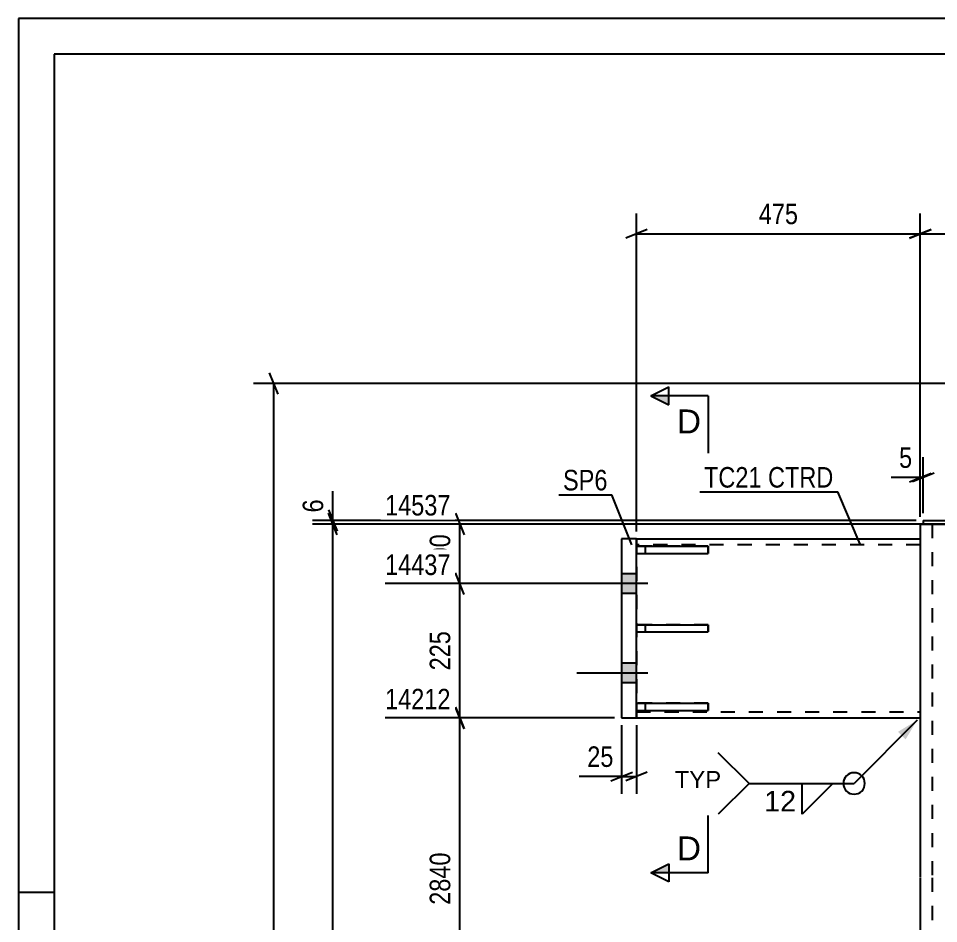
# Model space of a CAD drawing. Header units: millimetres. Extents: x -147 to 447, y -184 to 236.
# Drawn here: x -146.6 to -18.3, y 109.8 to 236.1 of the extents above; entities that cross this region are included whole.
import ezdxf

# ---------------------------------------------------------------- set-up
doc = ezdxf.new("R2010")
doc.units = ezdxf.units.MM
doc.linetypes.add('DXK_LINE_DOT2', pattern=[3.9198, 1.9599, -1.9599])
doc.styles.add('Arial', font='arial.ttf', dxfattribs={"height": 0.2})
doc.styles.add('Arial Narrow', font='ARIALN.TTF', dxfattribs={"height": 0.2})

# ---------------------------------------------------------------- blocks, each defined once
blk = doc.blocks.new('Unknown-284876408-1134')
at = {"color": 5, "linetype": 'Continuous'}
for p, q in [((447.38, 236.15), (-146.62, 236.15)), ((-146.62, 236.15), (-146.62, -183.85)), ((442.38, 231.15), (-141.62, 231.15)), ((-141.62, 231.15), (-141.62, -178.85)), ((-141.62, 114.15), (-146.62, 114.15))]:
    blk.add_line(p, q, dxfattribs=at)
blk = doc.blocks.new('Part-284876408-3405 - 3382')
at = {"color": 2, "linetype": 'Continuous'}
for p, q in [((-60.41, 162.48), (-50.41, 162.48)), ((-60.41, 162.48), (-60.41, 161.48)), ((-50.41, 162.48), (-50.41, 161.48)), ((-60.41, 161.48), (-50.41, 161.48))]:
    blk.add_line(p, q, dxfattribs=at)
at = {"color": 7, "linetype": 'DXK_LINE_DOT2'}
blk.add_line((-59.16, 161.48), (-59.16, 162.48), dxfattribs=at)
blk = doc.blocks.new('Part-284876408-3406 - 3382')
at = {"color": 2, "linetype": 'Continuous'}
for p, q in [((-60.41, 140.57), (-50.41, 140.57)), ((-60.41, 140.57), (-60.41, 139.57)), ((-50.41, 140.57), (-50.41, 139.57)), ((-60.41, 139.57), (-50.41, 139.57))]:
    blk.add_line(p, q, dxfattribs=at)
at = {"color": 7, "linetype": 'DXK_LINE_DOT2'}
blk.add_line((-59.16, 139.57), (-59.16, 140.57), dxfattribs=at)
blk = doc.blocks.new('Part-284876408-3407 - 3382')
at = {"color": 2, "linetype": 'Continuous'}
for p, q in [((-60.41, 151.52), (-50.41, 151.52)), ((-60.41, 151.52), (-60.41, 150.52)), ((-50.41, 151.52), (-50.41, 150.52)), ((-60.41, 150.52), (-50.41, 150.52))]:
    blk.add_line(p, q, dxfattribs=at)
at = {"color": 7, "linetype": 'DXK_LINE_DOT2'}
blk.add_line((-59.16, 150.52), (-59.16, 151.52), dxfattribs=at)
blk = doc.blocks.new('Part-284876408-3408 - 3382')
at = {"color": 7, "linetype": 'DXK_LINE_DOT2'}
for p, q in [((-50.41, 162.48), (-60.41, 162.48)), ((-60.41, 162.48), (-60.41, 161.48)), ((-59.16, 161.48), (-59.16, 162.48)), ((-50.41, 161.48), (-50.41, 162.48)), ((-60.41, 161.48), (-50.41, 161.48))]:
    blk.add_line(p, q, dxfattribs=at)
blk = doc.blocks.new('Part-284876408-3409 - 3382')
at = {"color": 7, "linetype": 'DXK_LINE_DOT2'}
for p, q in [((-50.41, 140.57), (-60.41, 140.57)), ((-60.41, 140.57), (-60.41, 139.57)), ((-59.16, 139.57), (-59.16, 140.57)), ((-50.41, 139.57), (-50.41, 140.57)), ((-60.41, 139.57), (-50.41, 139.57))]:
    blk.add_line(p, q, dxfattribs=at)
blk = doc.blocks.new('Part-284876408-3410 - 3382')
at = {"color": 7, "linetype": 'DXK_LINE_DOT2'}
for p, q in [((-50.41, 151.52), (-60.41, 151.52)), ((-60.41, 151.52), (-60.41, 150.52)), ((-59.16, 150.52), (-59.16, 151.52)), ((-50.41, 150.52), (-50.41, 151.52)), ((-60.41, 150.52), (-50.41, 150.52))]:
    blk.add_line(p, q, dxfattribs=at)
blk = doc.blocks.new('Part-284876408-3422 - 3382')
at = {"color": 2, "linetype": 'Continuous'}
for p, q in [((-20.83, 165.58), (-20.83, 116.3)), ((-20.83, 165.58), (-20.42, 165.58)), ((-19.02, 165.58), (-17.5, 165.58)), ((-20.83, 116.2), (-20.83, 29.27))]:
    blk.add_line(p, q, dxfattribs=at)
at = {"color": 7, "linetype": 'DXK_LINE_DOT2'}
for p, q in [((-20.83, 165.58), (-19.02, 165.58)), ((-20.42, 165.58), (-19.86, 165.58)), ((-19.17, 165.58), (-19.17, 116.3)), ((-19.17, 116.2), (-19.17, 29.27))]:
    blk.add_line(p, q, dxfattribs=at)
blk = doc.blocks.new('Bolt-284876408-3426 - 3382')
at = {"linetype": 'Continuous'}
for points in [[(-62.49, 158.65), (-62.49, 155.9), (-60.41, 155.9), (-60.41, 158.65)], [(-62.49, 158.65), (-62.49, 155.9), (-60.41, 155.9), (-60.41, 158.65)], [(-62.49, 146.15), (-62.49, 143.4), (-60.41, 143.4), (-60.41, 146.15)], [(-62.49, 146.15), (-62.49, 143.4), (-60.41, 143.4), (-60.41, 146.15)]]:
    blk.add_hatch(color=1, dxfattribs=at).paths.add_polyline_path(points)
at = {"color": 1, "linetype": 'Continuous'}
for p, q in [((-60.41, 158.65), (-62.49, 158.65)), ((-60.41, 158.65), (-62.49, 158.65)), ((-58.83, 157.27), (-68.74, 157.27)), ((-58.83, 157.27), (-68.74, 157.27)), ((-60.41, 155.9), (-62.49, 155.9)), ((-60.41, 155.9), (-62.49, 155.9)), ((-60.41, 146.15), (-62.49, 146.15)), ((-60.41, 146.15), (-62.49, 146.15)), ((-58.83, 144.77), (-68.74, 144.77)), ((-58.83, 144.77), (-68.74, 144.77)), ((-60.41, 143.4), (-62.49, 143.4)), ((-60.41, 143.4), (-62.49, 143.4))]:
    blk.add_line(p, q, dxfattribs=at)
blk = doc.blocks.new('Part-284876408-3502 - 3382')
at = {"color": 2, "linetype": 'Continuous'}
for p, q in [((-20.42, 166.08), (-3.16, 166.08)), ((-20.42, 166.08), (-20.42, 165.58)), ((-20.42, 165.58), (-19.02, 165.58)), ((20.42, 166.08), (3.17, 166.08)), ((20.42, 165.58), (19.02, 165.58)), ((20.42, 166.08), (20.42, 165.58))]:
    blk.add_line(p, q, dxfattribs=at)
at = {"color": 7, "linetype": 'DXK_LINE_DOT2'}
for p, q in [((-19.02, 165.58), (19.02, 165.58)), ((20.42, 166.08), (-3.16, 166.08)), ((-3.16, 166.08), (3.17, 166.08))]:
    blk.add_line(p, q, dxfattribs=at)
blk = doc.blocks.new('Part-284876408-3527 - 3382')
at = {"color": 2, "linetype": 'Continuous'}
for p, q in [((-62.49, 163.52), (-62.49, 138.52)), ((-60.41, 163.52), (-62.49, 163.52)), ((-60.41, 138.52), (-60.41, 163.52)), ((-62.49, 138.52), (-60.41, 138.52))]:
    blk.add_line(p, q, dxfattribs=at)
blk = doc.blocks.new('Part-284876408-3544 - 3382')
at = {"color": 2, "linetype": 'Continuous'}
for p, q in [((-60.41, 163.52), (-20.83, 163.52)), ((-60.41, 138.52), (-20.83, 138.52))]:
    blk.add_line(p, q, dxfattribs=at)
at = {"color": 7, "linetype": 'DXK_LINE_DOT2'}
for p, q in [((-60.41, 163.52), (-60.41, 138.52)), ((-20.83, 163.52), (-20.83, 138.52)), ((-20.83, 163.52), (-20.83, 163.52)), ((-20.83, 163.52), (-20.83, 163.52)), ((-20.83, 162.69), (-60.41, 162.69)), ((-60.41, 139.36), (-20.83, 139.36)), ((-20.83, 138.52), (-20.83, 138.52)), ((-20.83, 138.52), (-20.83, 138.52))]:
    blk.add_line(p, q, dxfattribs=at)
blk = doc.blocks.new('StraightDimension-284876408-5798 - 3382')
at = {"color": 7, "linetype": 'Continuous'}
for p, q in [((-60.41, 164.52), (-60.41, 208.93)), ((-20.83, 166.58), (-20.83, 208.93)), ((-58.91, 206.68), (-61.91, 205.48)), ((-22.33, 205.48), (-19.33, 206.68)), ((-60.41, 206.08), (-20.83, 206.08))]:
    blk.add_line(p, q, dxfattribs=at)
at = {"color": 0}
blk.add_wipeout([(-37.28, 206.83), (-37.28, 211.03), (-43.96, 211.03), (-43.96, 206.83)], dxfattribs=at)
at = {"color": 3, "style": 'Arial Narrow'}
blk.add_text('475', height=2.863, dxfattribs=at).set_placement((-43.36, 207.43))
blk = doc.blocks.new('StraightDimension-284876408-6892 - 3382')
at = {"color": 7, "linetype": 'Continuous'}
for p, q in [((-62.49, 137.52), (-62.49, 127.94)), ((-60.41, 137.52), (-60.41, 127.94)), ((-63.99, 129.74), (-60.99, 130.94)), ((-58.91, 130.94), (-61.91, 129.74)), ((-62.49, 130.34), (-68.4, 130.34)), ((-62.49, 130.34), (-68.4, 130.34)), ((-62.49, 130.34), (-60.41, 130.34))]:
    blk.add_line(p, q, dxfattribs=at)
at = {"color": 0}
blk.add_wipeout([(-63.02, 131.09), (-63.02, 135.29), (-67.88, 135.29), (-67.88, 131.09)], dxfattribs=at)
at = {"color": 3, "style": 'Arial Narrow'}
blk.add_text('25', height=2.863, dxfattribs=at).set_placement((-67.28, 131.69))
blk = doc.blocks.new('StraightDimension-284876408-3596 - 3382')
at = {"color": 7, "linetype": 'Continuous'}
for p, q in [((-110.38, 183.69), (-111.58, 186.69)), ((-3.5, 185.19), (-113.83, 185.19)), ((-110.98, -2.08), (-110.98, 185.19))]:
    blk.add_line(p, q, dxfattribs=at)
blk = doc.blocks.new('StraightDimension-284876408-4037 - 3382')
at = {"color": 7, "linetype": 'Continuous'}
for p, q in [((-102.76, 166.08), (-102.76, 170.16)), ((-102.76, 166.08), (-102.76, 170.16)), ((-103.36, 167.58), (-102.16, 164.58)), ((-102.16, 164.08), (-103.36, 167.08)), ((-21.42, 166.08), (-105.61, 166.08)), ((-21.83, 165.58), (-105.61, 165.58)), ((-102.76, 165.58), (-102.76, 166.08))]:
    blk.add_line(p, q, dxfattribs=at)
at = {"color": 0}
blk.add_wipeout([(-103.51, 169.63), (-107.71, 169.63), (-107.71, 166.6), (-103.51, 166.6)], dxfattribs=at)
at = {"color": 3, "style": 'Arial Narrow'}
blk.add_text('6', height=2.86, rotation=90.0002, dxfattribs=at).set_placement((-104.11, 167.2))
blk = doc.blocks.new('StraightDimension-284876408-3742 - 3382')
at = {"color": 7, "linetype": 'Continuous'}
for p, q in [((-85.64, 167.08), (-84.44, 164.08)), ((19.83, 165.58), (-95.48, 165.58)), ((-85.04, 157.27), (-85.04, 165.58)), ((-84.44, 155.77), (-85.64, 158.77)), ((-67.66, 157.27), (-95.48, 157.27))]:
    blk.add_line(p, q, dxfattribs=at)
at = {"color": 0, "linetype": 'Continuous'}
blk.add_wipeout([(-85.74, 166.18), (-85.74, 170.38), (-96.08, 170.38), (-96.08, 166.18)], dxfattribs=at)
at = {"color": 0}
blk.add_wipeout([(-85.79, 164.77), (-89.99, 164.77), (-89.99, 158.08), (-85.79, 158.08)], dxfattribs=at)
at = {"color": 3, "linetype": 'Continuous', "style": 'Arial Narrow'}
blk.add_text('14537', height=2.863, dxfattribs=at).set_placement((-95.48, 166.78))
at = {"color": 3, "style": 'Arial Narrow'}
blk.add_text('100', height=2.863, rotation=90.0002, dxfattribs=at).set_placement((-86.39, 158.68))
blk = doc.blocks.new('StraightDimension-284876408-3751 - 3382')
at = {"color": 7, "linetype": 'Continuous'}
for p, q in [((-84.44, 155.77), (-85.64, 158.77)), ((-67.66, 157.27), (-95.48, 157.27)), ((-85.04, 138.52), (-85.04, 157.27)), ((-85.64, 140.02), (-84.44, 137.02)), ((-63.49, 138.52), (-95.48, 138.52))]:
    blk.add_line(p, q, dxfattribs=at)
at = {"color": 0}
blk.add_wipeout([(-85.79, 151.24), (-89.99, 151.24), (-89.99, 144.56), (-85.79, 144.56)], dxfattribs=at)
at = {"color": 3, "style": 'Arial Narrow'}
blk.add_text('225', height=2.863, rotation=90.0002, dxfattribs=at).set_placement((-86.39, 145.16))
at = {"color": 0, "linetype": 'Continuous'}
blk.add_wipeout([(-85.74, 157.87), (-85.74, 162.07), (-96.08, 162.07), (-96.08, 157.87)], dxfattribs=at)
at = {"color": 3, "linetype": 'Continuous', "style": 'Arial Narrow'}
blk.add_text('14437', height=2.863, dxfattribs=at).set_placement((-95.48, 158.47))
blk = doc.blocks.new('StraightDimension-284876408-3775 - 3382')
at = {"color": 7, "linetype": 'Continuous'}
for p, q in [((-84.44, 137.02), (-85.64, 140.02)), ((-63.49, 138.52), (-95.48, 138.52)), ((-85.04, 93.7), (-85.04, 138.52)), ((-85.64, 95.2), (-84.44, 92.2)), ((-67.66, 93.7), (-95.48, 93.7))]:
    blk.add_line(p, q, dxfattribs=at)
at = {"color": 0}
blk.add_wipeout([(-85.79, 120.37), (-89.99, 120.37), (-89.99, 111.85), (-85.79, 111.85)], dxfattribs=at)
at = {"color": 3, "style": 'Arial Narrow'}
blk.add_text('2840', height=2.863, rotation=90.0002, dxfattribs=at).set_placement((-86.39, 112.45))
at = {"color": 0, "linetype": 'Continuous'}
blk.add_wipeout([(-85.74, 139.12), (-85.74, 143.32), (-96.08, 143.32), (-96.08, 139.12)], dxfattribs=at)
at = {"color": 3, "linetype": 'Continuous', "style": 'Arial Narrow'}
blk.add_text('14212', height=2.863, dxfattribs=at).set_placement((-95.48, 139.72))
blk = doc.blocks.new('StraightDimension-284876408-3847 - 3382')
at = {"color": 7, "linetype": 'Continuous'}
for p, q in [((-20.83, 166.58), (-20.83, 174.92)), ((-20.42, 167.08), (-20.42, 174.92)), ((-20.83, 172.07), (-24.91, 172.07)), ((-20.83, 172.07), (-24.91, 172.07)), ((-22.33, 171.47), (-19.33, 172.67)), ((-18.92, 172.67), (-21.92, 171.47)), ((-20.83, 172.07), (-20.42, 172.07))]:
    blk.add_line(p, q, dxfattribs=at)
at = {"color": 0}
blk.add_wipeout([(-21.36, 172.82), (-21.36, 177.02), (-24.39, 177.02), (-24.39, 172.82)], dxfattribs=at)
at = {"color": 3, "style": 'Arial Narrow'}
blk.add_text('5', height=2.86, dxfattribs=at).set_placement((-23.79, 173.42))
blk = doc.blocks.new('StraightDimension-284876408-4028 - 3382')
at = {"color": 7, "linetype": 'Continuous'}
for p, q in [((-102.16, 164.08), (-103.36, 167.08)), ((-21.83, 165.58), (-105.61, 165.58)), ((-102.76, 0), (-102.76, 165.58))]:
    blk.add_line(p, q, dxfattribs=at)
blk = doc.blocks.new('StraightDimension-284876408-5797 - 3382')
at = {"color": 7, "linetype": 'Continuous'}
for p, q in [((-20.83, 166.58), (-20.83, 208.93)), ((20.83, 166.58), (20.83, 208.93)), ((-19.33, 206.68), (-22.33, 205.48)), ((19.33, 205.48), (22.33, 206.68)), ((-20.83, 206.08), (20.83, 206.08))]:
    blk.add_line(p, q, dxfattribs=at)
at = {"color": 0}
blk.add_wipeout([(3.34, 206.83), (3.34, 211.03), (-3.34, 211.03), (-3.34, 206.83)], dxfattribs=at)
at = {"color": 3, "style": 'Arial Narrow'}
blk.add_text('500', height=2.863, dxfattribs=at).set_placement((-2.74, 207.43))
blk = doc.blocks.new('Mark-284876408-3523 - 3382')
at = {"color": 0}
blk.add_wipeout([(-64.45, 170.28), (-64.45, 173.28), (-70.66, 173.28), (-70.66, 170.28)], dxfattribs=at)
blk.add_wipeout([(-64.45, 170.28), (-64.45, 173.28), (-70.66, 173.28), (-70.66, 170.28)], dxfattribs=at)
at = {"color": 30, "linetype": 'Continuous'}
for p in [(-71.26, 169.68), (-61.05, 162.7)]:
    blk.add_line(p, (-63.85, 169.68), dxfattribs=at)
at = {"color": 3, "style": 'Arial Narrow'}
blk.add_text('SP6', height=2.863, dxfattribs=at).set_placement((-70.66, 170.28))
blk = doc.blocks.new('WeldMark-284876408-4074 - 3382')
at = {"linetype": 'Continuous'}
blk.add_hatch(color=30, dxfattribs=at).paths.add_polyline_path([(-23.94, 136.59), (-21.29, 138.19), (-22.88, 135.53)])
at = {"color": 30, "linetype": 'Continuous'}
for p in [(-21.29, 138.19), (-44.71, 129.38)]:
    blk.add_line(p, (-30.06, 129.38), dxfattribs=at)
at = {"color": 3, "linetype": 'Continuous'}
for p, q in [((-44.71, 129.38), (-49, 133.67)), ((-44.71, 129.38), (-49, 125.1)), ((-37.31, 129.38), (-33.02, 129.38)), ((-33.02, 129.38), (-37.31, 125.1)), ((-37.31, 125.1), (-37.31, 129.38))]:
    blk.add_line(p, q, dxfattribs=at)
for start, end in [(90, 270), (270, 90)]:
    blk.add_arc((-30.06, 129.38), 1.5, start, end, dxfattribs=at)
at = {"color": 0}
blk.add_wipeout([(-37.96, 125.28), (-37.96, 128.68), (-42.81, 128.68), (-42.81, 125.28)], dxfattribs=at)
at = {"color": 3, "style": 'Arial'}
blk.add_text('12', height=2.865, dxfattribs=at).set_placement((-42.61, 125.48))
at = {"color": 0, "linetype": 'Continuous'}
blk.add_wipeout([(-48.61, 128.73), (-48.61, 131.23), (-55.09, 131.23), (-55.09, 128.73)], dxfattribs=at)
blk.add_wipeout([(-48.61, 128.73), (-48.61, 131.23), (-55.09, 131.23), (-55.09, 128.73)], dxfattribs=at)
at = {"color": 3, "linetype": 'Continuous', "style": 'Arial'}
blk.add_text('TYP', height=2.388, dxfattribs=at).set_placement((-55.09, 128.73))
blk = doc.blocks.new('Mark-284876408-7165 - 3382')
at = {"color": 0}
for points in [[(-42.97, 170.67), (-42.97, 173.67), (-51, 173.67), (-51, 170.67)], [(-32.94, 170.67), (-32.94, 173.67), (-42.07, 173.67), (-42.07, 170.67)]]:
    blk.add_wipeout(points, dxfattribs=at)
for points in [[(-42.97, 170.67), (-42.97, 173.67), (-51, 173.67), (-51, 170.67)], [(-32.94, 170.67), (-32.94, 173.67), (-42.07, 173.67), (-42.07, 170.67)]]:
    blk.add_wipeout(points, dxfattribs=at)
at = {"color": 30, "linetype": 'Continuous'}
for p in [(-51.6, 170.07), (-29.2, 162.76)]:
    blk.add_line(p, (-32.34, 170.07), dxfattribs=at)
at = {"color": 3, "style": 'Arial Narrow'}
for s, p in [('TC21', (-51, 170.67)), ('CTRD', (-42.07, 170.67))]:
    blk.add_text(s, height=2.863, dxfattribs=at).set_placement(p)
blk = doc.blocks.new('SectionMark-284876408-7671 - 3382')
at = {"linetype": 'Continuous'}
for points in [[(-55.91, 183.48), (-55.91, 182.23), (-58.41, 183.48)], [(-55.91, 118.15), (-55.91, 116.9), (-58.41, 116.9)]]:
    blk.add_hatch(color=6, dxfattribs=at).paths.add_polyline_path(points)
at = {"color": 6, "linetype": 'Continuous'}
for p, q in [((-58.41, 183.48), (-55.91, 184.73)), ((-55.91, 182.23), (-55.91, 184.73)), ((-50.41, 183.48), (-58.41, 183.48)), ((-58.41, 183.48), (-55.91, 182.23)), ((-50.41, 183.48), (-50.41, 175.48)), ((-50.41, 116.9), (-50.41, 124.9)), ((-58.41, 116.9), (-55.91, 118.15)), ((-55.91, 118.15), (-55.91, 115.65)), ((-50.41, 116.9), (-58.41, 116.9)), ((-55.91, 115.65), (-58.41, 116.9))]:
    blk.add_line(p, q, dxfattribs=at)
at = {"color": 0, "linetype": 'Continuous'}
for points in [[(-51.41, 178.23), (-51.41, 181.73), (-54.78, 181.73), (-54.78, 178.23)], [(-51.41, 118.65), (-51.41, 122.15), (-54.78, 122.15), (-54.78, 118.65)]]:
    blk.add_wipeout(points, dxfattribs=at)
at = {"color": 3, "linetype": 'Continuous', "style": 'Arial'}
for p in [(-54.78, 178.23), (-54.78, 118.65)]:
    blk.add_text('D', height=3.34, dxfattribs=at).set_placement(p)

msp = doc.modelspace()

# ---------------------------------------------------------------- block references
for name in ['Unknown-284876408-1134', 'Part-284876408-3422 - 3382', 'Part-284876408-3502 - 3382', 'Part-284876408-3527 - 3382', 'Part-284876408-3544 - 3382', 'Part-284876408-3405 - 3382', 'Part-284876408-3408 - 3382', 'Bolt-284876408-3426 - 3382', 'Part-284876408-3407 - 3382', 'Part-284876408-3410 - 3382', 'Part-284876408-3406 - 3382', 'Part-284876408-3409 - 3382']:
    msp.add_blockref(name, (0, 0))

# ---------------------------------------------------------------- next in the draw order: block references
for name in ['StraightDimension-284876408-5798 - 3382', 'StraightDimension-284876408-6892 - 3382']:
    msp.add_blockref(name, (0, 0))

# ---------------------------------------------------------------- next in the draw order: block references
msp.add_blockref('StraightDimension-284876408-3596 - 3382', (0, 0))

# ---------------------------------------------------------------- next in the draw order: block references
msp.add_blockref('StraightDimension-284876408-4037 - 3382', (0, 0))

# ---------------------------------------------------------------- next in the draw order: block references
msp.add_blockref('StraightDimension-284876408-3742 - 3382', (0, 0))

# ---------------------------------------------------------------- next in the draw order: block references
for name in ['StraightDimension-284876408-3847 - 3382', 'StraightDimension-284876408-3751 - 3382']:
    msp.add_blockref(name, (0, 0))

# ---------------------------------------------------------------- next in the draw order: block references
msp.add_blockref('StraightDimension-284876408-3775 - 3382', (0, 0))

# ---------------------------------------------------------------- next in the draw order: block references
msp.add_blockref('StraightDimension-284876408-4028 - 3382', (0, 0))

# ---------------------------------------------------------------- next in the draw order: block references
for name in ['StraightDimension-284876408-5797 - 3382', 'Mark-284876408-3523 - 3382', 'Mark-284876408-7165 - 3382', 'WeldMark-284876408-4074 - 3382']:
    msp.add_blockref(name, (0, 0))

# ---------------------------------------------------------------- next in the draw order: block references
msp.add_blockref('SectionMark-284876408-7671 - 3382', (0, 0))

doc.saveas('drawing.dxf')
